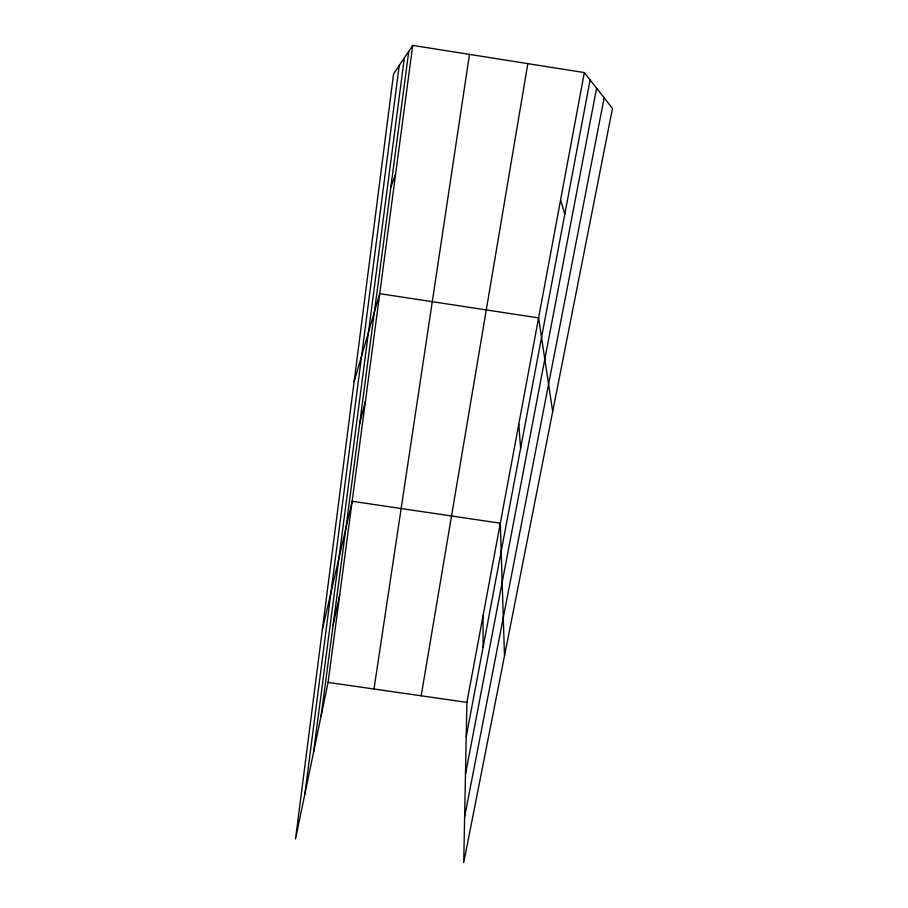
<?xml version="1.0" encoding="UTF-8"?>
<svg xmlns="http://www.w3.org/2000/svg" width="908" height="908" viewBox="0 0 908 908"><rect width="100%" height="100%" fill="white"/><g stroke="black" fill="none" stroke-linecap="round" stroke-linejoin="round"><path stroke-width="1.36" d="M584.343 72.583L466.905 702.372L463.716 862.6L612.48 108.438L584.343 72.583L412.709 45.4L393.561 73.923L295.52 839.003L328.083 682.396L412.709 45.4M304.827 794.273L399.236 65.478M313.487 752.63L404.366 57.828M321.114 715.924L408.77 51.257M373.994 689.002L469.493 54.389M421.187 695.789L527.843 63.628M466.224 736.683L590.121 79.949M465.475 774.252L596.601 88.212M464.624 816.86L604.149 97.814M333.054 625.396L339.717 594.819M322.374 629.471L352.145 501.273L500.308 523.201L504.496 655.882M359.579 424.218L365.447 401.132M354.131 381.621L379.726 293.659L538.592 317.914L552.688 411.54M390.871 187.025L395.57 174.393M328.083 682.396L466.905 702.372M560.577 200.032L564.833 214.004M518.774 424.172L520.625 448.336M483.056 615.726L483.101 647.177"/></g></svg>
